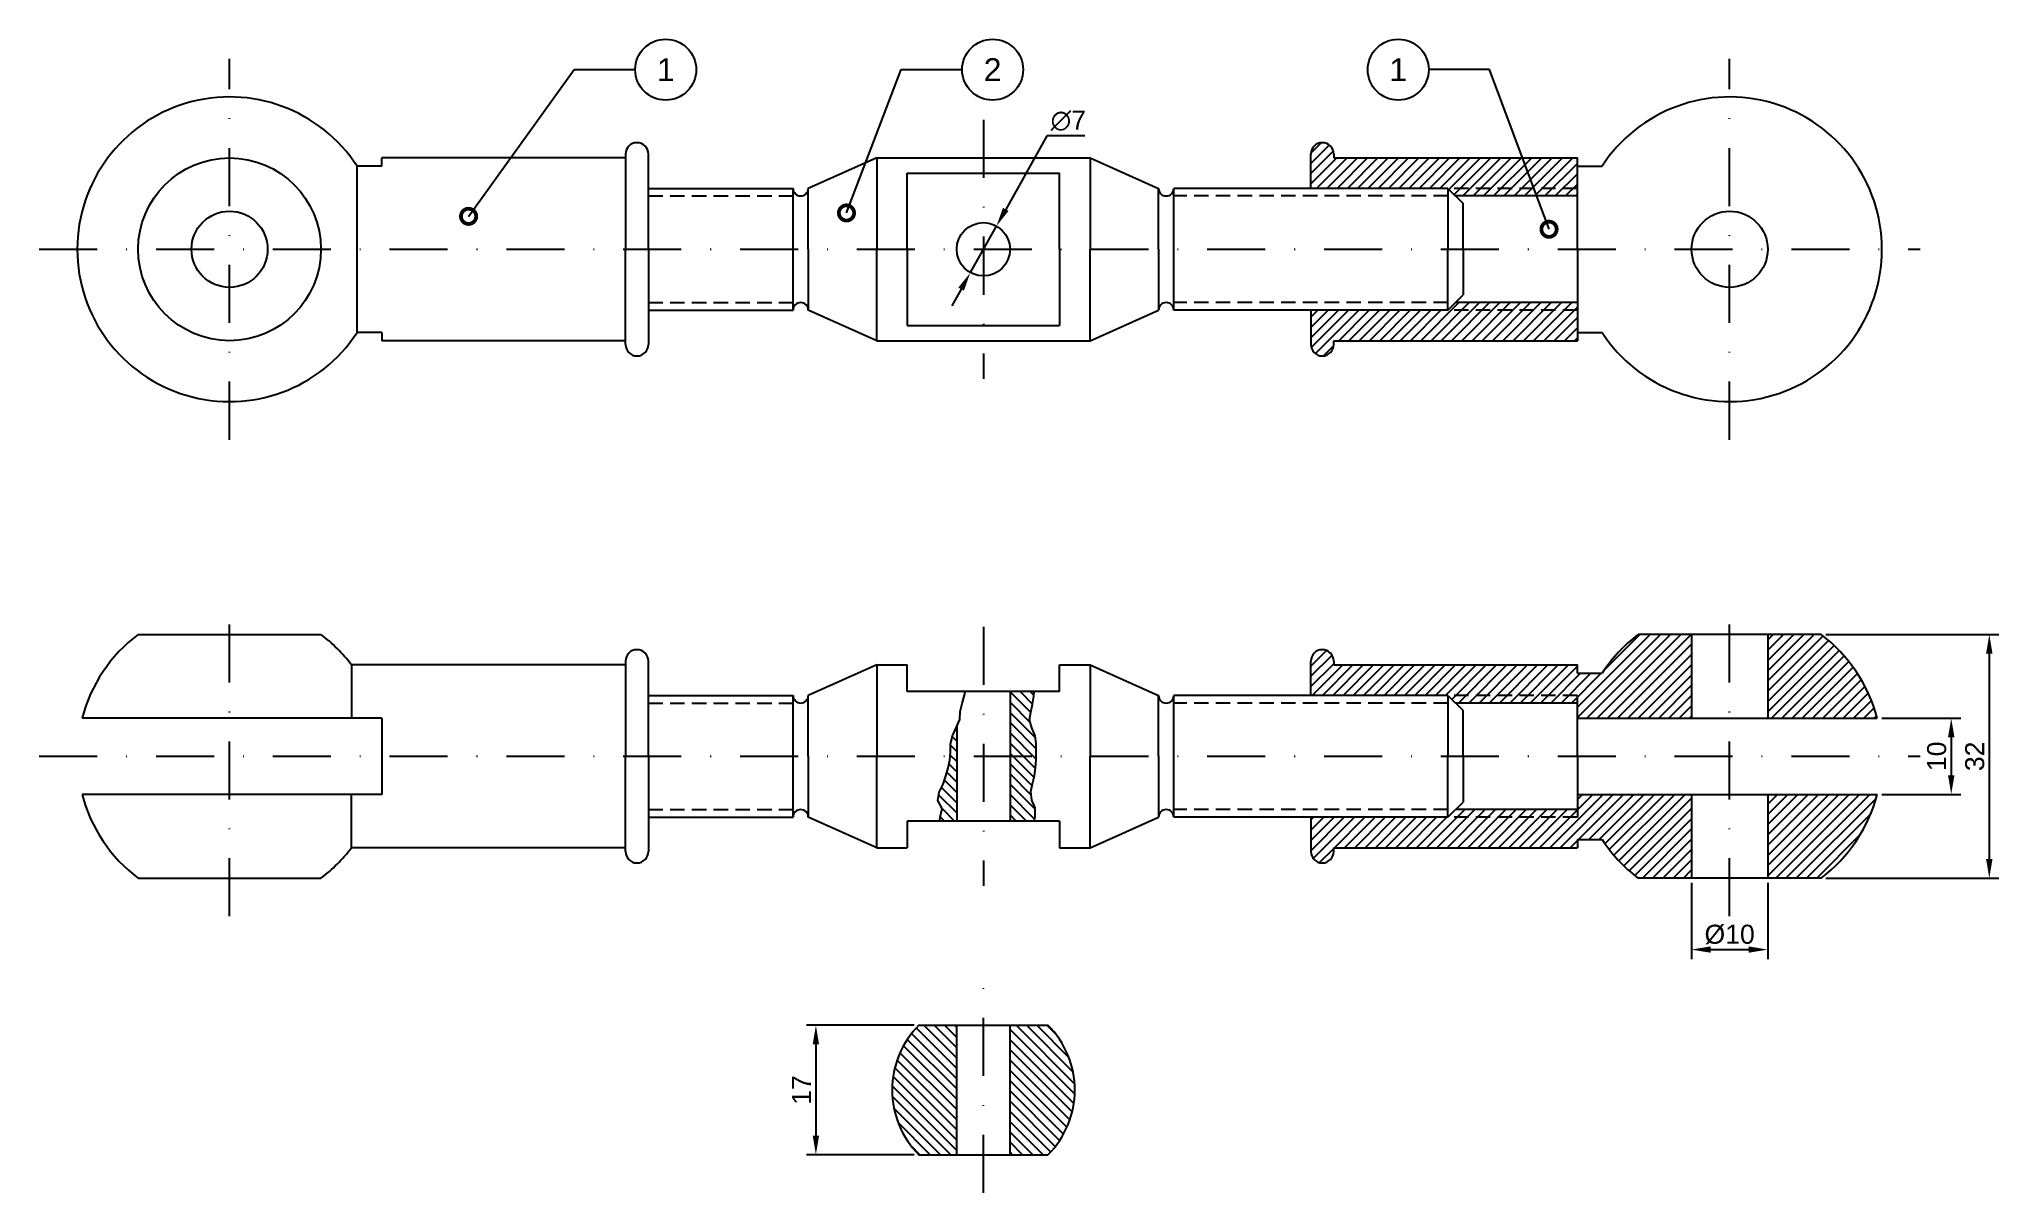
# Model space of a CAD drawing. Header units: millimetres. Extents: x -23 to 234, y 14 to 166.
import ezdxf
from ezdxf import colors
from ezdxf.entities.mleader import LeaderData, LeaderLine
from ezdxf.enums import TextEntityAlignment as Align
from ezdxf.math import Vec2, Vec3

# ---------------------------------------------------------------- set-up
doc = ezdxf.new("R2010")
doc.units = ezdxf.units.MM
doc.header["$LTSCALE"] = 0.3
doc.linetypes.add('DASHDOTX2', pattern=[50.8, 25.4, -12.7, 0, -12.7])
doc.linetypes.add('HIDDEN', pattern=[9.525, 6.35, -3.175])
for name, color, linetype in [('centro', 42, 'DASHDOTX2'), ('contorno', 5, 'Continuous'), ('cotas', 7, 'Continuous'), ('hachura', 103, 'Continuous'), ('tracejado', 253, 'HIDDEN')]:
    doc.layers.add(name, color=color, linetype=linetype)
doc.styles.get("Standard").update_dxf_attribs({"font": 'arial.ttf'})
doc.dimstyles.new('Annotative', dxfattribs={"dimscale": 0, "dimtxt": 2.5, "dimasz": 2.5, "dimexe": 1.25, "dimexo": 0.625, "dimtad": 1, "dimtoh": 1, "dimtxsty": 'Standard', "dimcen": 2.5, "dimclrt": 3, "dimadec": 0, "dimazin": 0, "dimtfac": 1, "dimtmove": 0, "dimatfit": 3, "dimfxl": 1, "dimarcsym": 0})

# ---------------------------------------------------------------- blocks, each defined once
blk = doc.blocks.new('*D1')
at = {"layer": 'cotas', "color": 0, "lineweight": -2, "transparency": 16777216}
for p, q in [((91.87, 36.17), (77.71, 36.17)), ((78.96, 33.67), (78.96, 21.67)), ((91.87, 19.17), (77.71, 19.17))]:
    blk.add_line(p, q, dxfattribs=at)
at = {"layer": 'cotas', "color": 0, "transparency": 16777216}
for points in [[(78.55, 33.67), (79.38, 33.67), (78.96, 36.17)], [(78.55, 21.67), (79.38, 21.67), (78.96, 19.17)]]:
    blk.add_solid(points, dxfattribs=at)
at = {"layer": 'Defpoints', "color": 0, "transparency": 16777216}
for p in [(92.49, 36.17), (78.96, 19.17), (92.49, 19.17)]:
    blk.add_point(p, dxfattribs=at)
at = {"layer": 'cotas', "color": 3, "transparency": 16777216, "insert": (77.08, 27.67), "char_height": 2.5, "attachment_point": 5, "rotation": 90}
blk.add_mtext('17', dxfattribs=at)
blk = doc.blocks.new('*D2')
at = {"layer": 'cotas', "color": 0, "lineweight": -2, "transparency": 16777216}
for p, q in [((193.96, 54.87), (193.96, 44.86)), ((203.96, 54.87), (203.96, 44.86)), ((196.46, 46.11), (201.46, 46.11))]:
    blk.add_line(p, q, dxfattribs=at)
at = {"layer": 'cotas', "color": 0, "transparency": 16777216}
for points in [[(196.46, 46.53), (196.46, 45.7), (193.96, 46.11)], [(201.46, 46.53), (201.46, 45.7), (203.96, 46.11)]]:
    blk.add_solid(points, dxfattribs=at)
at = {"layer": 'Defpoints', "color": 0, "transparency": 16777216}
for p in [(193.96, 55.49), (203.96, 55.49), (203.96, 46.11)]:
    blk.add_point(p, dxfattribs=at)
at = {"layer": 'cotas', "color": 3, "transparency": 16777216, "insert": (198.96, 48.08), "char_height": 2.5, "attachment_point": 5}
blk.add_mtext('%%C10', dxfattribs=at)
blk = doc.blocks.new('*D3')
at = {"layer": 'cotas', "color": 0, "lineweight": -2, "transparency": 16777216}
for p, q in [((218.95, 76.49), (229.31, 76.49)), ((228.06, 73.99), (228.06, 68.99)), ((218.95, 66.49), (229.31, 66.49))]:
    blk.add_line(p, q, dxfattribs=at)
at = {"layer": 'cotas', "color": 0, "transparency": 16777216}
for points in [[(227.64, 73.99), (228.48, 73.99), (228.06, 76.49)], [(227.64, 68.99), (228.48, 68.99), (228.06, 66.49)]]:
    blk.add_solid(points, dxfattribs=at)
at = {"layer": 'Defpoints', "color": 0, "transparency": 16777216}
for p in [(218.33, 76.49), (218.33, 66.49), (228.06, 66.49)]:
    blk.add_point(p, dxfattribs=at)
at = {"layer": 'cotas', "color": 3, "transparency": 16777216, "insert": (226.16, 71.49), "char_height": 2.5, "attachment_point": 5, "rotation": 90}
blk.add_mtext('10', dxfattribs=at)
blk = doc.blocks.new('*D4')
at = {"layer": 'cotas', "color": 0, "lineweight": -2, "transparency": 16777216}
for p, q in [((211.59, 87.49), (234.31, 87.49)), ((233.06, 84.99), (233.06, 57.99)), ((211.59, 55.49), (234.31, 55.49))]:
    blk.add_line(p, q, dxfattribs=at)
at = {"layer": 'cotas', "color": 0, "transparency": 16777216}
for points in [[(232.64, 84.99), (233.48, 84.99), (233.06, 87.49)], [(232.64, 57.99), (233.48, 57.99), (233.06, 55.49)]]:
    blk.add_solid(points, dxfattribs=at)
at = {"layer": 'Defpoints', "color": 0, "transparency": 16777216}
for p in [(210.96, 87.49), (210.96, 55.49), (233.06, 55.49)]:
    blk.add_point(p, dxfattribs=at)
at = {"layer": 'cotas', "color": 3, "transparency": 16777216, "insert": (231.16, 71.49), "char_height": 2.5, "attachment_point": 5, "rotation": 90}
blk.add_mtext('32', dxfattribs=at)
blk = doc.blocks.new('*D5')
at = {"layer": 'cotas', "color": 0, "lineweight": -2, "transparency": 16777216}
for p, q in [((109.3, 152.98), (103.89, 143.31)), ((114.28, 152.98), (109.3, 152.98)), ((99.25, 135.01), (102.67, 141.12)), ((98.03, 132.83), (96.81, 130.65))]:
    blk.add_line(p, q, dxfattribs=at)
at = {"layer": 'cotas', "color": 0, "transparency": 16777216}
for points in [[(103.53, 143.51), (104.26, 143.1), (102.67, 141.12)], [(97.67, 133.04), (98.4, 132.63), (99.25, 135.01)]]:
    blk.add_solid(points, dxfattribs=at)
at = {"layer": 'Defpoints', "color": 0, "transparency": 16777216}
for p in [(102.67, 141.12), (99.25, 135.01)]:
    blk.add_point(p, dxfattribs=at)
at = {"layer": 'cotas', "color": 3, "transparency": 16777216, "insert": (112.11, 154.95), "char_height": 2.5, "attachment_point": 5}
blk.add_mtext('∅7', dxfattribs=at)
blk = doc.blocks.new('_TagCircle')
at = {"color": 0, "linetype": 'ByBlock', "lineweight": -2, "transparency": 16777216}
blk.add_circle((0, 0), 4, dxfattribs=at)
at = {"layer": 'cotas', "color": 0, "transparency": 16777216}
blk.add_attdef('TAGNUMBER', text='', height=3, dxfattribs=at).set_placement((0, -1.5), align=Align.CENTER)
blk = doc.blocks.new('_DotSmall')
at = {"color": 0, "linetype": 'ByBlock', "const_width": 0.5}
blk.add_lwpolyline([(-0.0625, 0, 1), (0.0625, 0, 1)], format="xyb", close=True, dxfattribs=at)

msp = doc.modelspace()

# ---------------------------------------------------------------- hatches: boundary and pattern name
at = {"layer": 'hachura'}
h = msp.add_hatch(dxfattribs=at)
h.set_pattern_fill('ANSI31', color=256, scale=0.3)
h.paths.add_polyline_path([(178.963, 150.069), (146.963, 150.069), (146.963, 150.569, 0.4142136), (145.463, 152.069, 0.4142136), (143.963, 150.569), (143.963, 146.069), (161.963, 146.069), (178.963, 146.069)])
h.paths.add_polyline_path([(178.963, 146.069), (161.963, 146.069), (162.963, 145.069), (178.963, 145.069)])
h.paths.add_polyline_path([(178.963, 131.069), (162.963, 131.069), (161.963, 130.069), (178.963, 130.069)])
h.paths.add_polyline_path([(178.963, 130.069), (161.963, 130.069), (143.963, 130.069), (143.963, 125.569, 0.4142136), (145.463, 124.069, 0.4142136), (146.963, 125.569), (146.963, 126.069), (178.963, 126.069)])
h = msp.add_hatch(dxfattribs=at)
h.set_pattern_fill('ANSI31', color=256, scale=0.3)
h.paths.add_polyline_path([(193.963, 87.491), (186.963, 87.491, 0.0878214), (182.2, 82.399), (178.963, 82.399), (178.963, 83.491), (146.963, 83.491), (146.963, 83.991, 0.4142136), (145.463, 85.491, 0.4142136), (143.963, 83.991), (143.963, 79.491), (161.963, 79.491), (178.963, 79.491), (178.963, 76.491), (193.963, 76.491)])
h.paths.add_polyline_path([(178.963, 79.491), (161.963, 79.491), (162.963, 78.491), (178.963, 78.491)], flags=17)
h.paths.add_polyline_path([(210.963, 87.491), (203.963, 87.491), (203.963, 76.491), (218.328, 76.491, 0.1702712)])
h.paths.add_polyline_path([(218.328, 66.491), (203.963, 66.491), (203.963, 55.491), (210.963, 55.491, 0.1702712)])
h.paths.add_polyline_path([(193.963, 66.491), (178.963, 66.491), (178.963, 63.491), (161.963, 63.491), (143.963, 63.491), (143.963, 58.991, 0.4142136), (145.463, 57.491, 0.4142136), (146.963, 58.991), (146.963, 59.491), (178.963, 59.491), (178.963, 60.582), (182.2, 60.582, 0.0878214), (186.963, 55.491), (193.963, 55.491)])
h.paths.add_polyline_path([(178.963, 64.491), (162.963, 64.491), (161.963, 63.491), (178.963, 63.491)], flags=17)
h = msp.add_hatch(dxfattribs=at)
h.set_pattern_fill('ANSI31', color=256, scale=0.3, angle=90)
h.set_pattern_definition([(135, (0, -25.7223), (-0.673519, -0.673519), [])])
h.paths.add_polyline_path([(107.741, 74.192), (107.342, 75.228), (107.023, 76.264), (107.183, 77.299), (107.422, 78.335), (107.582, 79.371), (107.63, 79.991), (104.463, 79.991), (104.463, 71.491), (107.901, 71.491), (107.901, 73.156)])
h.paths.add_polyline_path([(107.662, 68.934), (107.821, 69.97), (107.901, 71.085), (107.901, 71.491), (104.463, 71.491), (104.463, 62.991), (107.648, 62.991), (107.741, 63.596), (107.741, 64.711), (107.342, 65.747), (107.183, 66.862), (107.422, 67.898)])
h.paths.add_polyline_path([(97.463, 75.45), (97.368, 75.228), (96.889, 74.192), (96.65, 73.077), (96.65, 72.041), (96.607, 71.491), (97.463, 71.491)])
h.paths.add_polyline_path([(97.463, 71.491), (96.607, 71.491), (96.57, 71.005), (96.331, 69.97), (96.011, 68.934), (95.692, 67.819), (95.134, 66.783), (94.974, 65.667), (95.533, 64.632), (95.293, 63.516), (95.253, 62.991), (97.463, 62.991)])
h = msp.add_hatch(dxfattribs=at)
h.set_pattern_fill('ANSI31', color=256, scale=0.3, angle=90)
h.set_pattern_definition([(135, (0, -16.1661), (-0.673519, -0.673519), [])])
h.paths.add_polyline_path([(92.493, 36.174, 0.1993636), (88.963, 27.674), (97.463, 27.674), (97.463, 36.174)])
h.paths.add_polyline_path([(88.963, 27.674, 0.1993636), (92.493, 19.174), (97.463, 19.174), (97.463, 27.674)])
h.paths.add_polyline_path([(104.463, 27.674), (104.463, 19.174), (109.434, 19.174, 0.1993636), (112.963, 27.674)])
h.paths.add_polyline_path([(104.463, 36.174), (104.463, 27.674), (112.963, 27.674, 0.1993636), (109.434, 36.174)])

# ---------------------------------------------------------------- linework, layer by layer
at = {"layer": 'centro'}
for p, q in [((1.963, 113.069), (1.963, 163.069)), ((198.963, 113.069), (198.963, 163.069)), ((100.963, 155.069), (100.963, 121.069)), ((-23.037, 138.069), (223.963, 138.069)), ((1.963, 50.491), (1.963, 92.491)), ((198.963, 50.491), (198.963, 92.491)), ((100.963, 88.491), (100.963, 54.491)), ((-23.037, 71.491), (223.963, 71.491)), ((100.963, 14.174), (100.963, 41.174))]:
    msp.add_line(p, q, dxfattribs=at)
at = {"layer": 'contorno'}
for p, q in [((55.463, 152.069), (55.463, 152.069)), ((145.463, 152.069), (145.463, 152.069)), ((53.963, 150.069), (21.963, 150.069)), ((21.963, 148.977), (21.963, 150.069)), ((53.963, 150.569), (53.963, 138.069)), ((56.963, 138.069), (56.963, 150.569)), ((86.963, 150.069), (77.963, 146.069)), ((86.963, 150.069), (114.963, 150.069)), ((86.963, 150.069), (86.963, 138.069)), ((114.963, 150.069), (123.963, 146.069)), ((114.963, 150.069), (114.963, 138.069)), ((143.963, 146.069), (143.963, 150.569)), ((146.963, 150.569), (146.963, 150.069)), ((146.963, 150.069), (178.963, 150.069)), ((178.963, 138.069), (178.963, 150.069)), ((18.726, 127.16), (18.726, 148.977)), ((21.963, 148.977), (18.726, 148.977)), ((90.963, 138.069), (90.963, 148.069)), ((90.963, 148.069), (110.963, 148.069)), ((110.963, 138.069), (110.963, 148.069)), ((178.963, 148.977), (182.2, 148.977)), ((56.963, 146.069), (75.963, 146.069)), ((75.963, 130.069), (75.963, 146.069)), ((77.963, 138.069), (77.963, 146.069)), ((123.963, 138.069), (123.963, 146.069)), ((161.963, 146.069), (125.963, 146.069)), ((125.963, 130.069), (125.963, 146.069)), ((161.963, 146.069), (163.963, 144.069)), ((161.963, 146.069), (161.963, 138.069)), ((178.963, 145.069), (162.963, 145.069)), ((163.963, 138.069), (163.963, 144.069)), ((53.963, 125.569), (53.963, 138.069)), ((56.963, 138.069), (56.963, 125.569)), ((77.963, 138.069), (77.963, 130.069)), ((86.963, 126.069), (86.963, 138.069)), ((90.963, 138.069), (90.963, 128.069)), ((110.963, 138.069), (110.963, 128.069)), ((114.963, 126.069), (114.963, 138.069)), ((123.963, 138.069), (123.963, 130.069)), ((161.963, 130.069), (161.963, 138.069)), ((163.963, 138.069), (163.963, 132.069)), ((178.963, 138.069), (178.963, 126.069)), ((161.963, 130.069), (163.963, 132.069)), ((56.963, 130.069), (75.963, 130.069)), ((86.963, 126.069), (77.963, 130.069)), ((114.963, 126.069), (123.963, 130.069)), ((161.963, 130.069), (125.963, 130.069)), ((143.963, 130.069), (143.963, 125.569)), ((178.963, 131.069), (162.963, 131.069)), ((21.963, 127.16), (18.726, 127.16)), ((21.963, 127.16), (21.963, 126.069)), ((90.963, 128.069), (110.963, 128.069)), ((178.963, 127.16), (182.2, 127.16)), ((53.963, 126.069), (21.963, 126.069)), ((55.463, 124.069), (55.463, 124.069)), ((86.963, 126.069), (114.963, 126.069)), ((145.463, 124.069), (145.463, 124.069)), ((146.963, 126.069), (178.963, 126.069)), ((146.963, 125.569), (146.963, 126.069)), ((-10.037, 87.491), (13.963, 87.491)), ((55.463, 85.491), (55.463, 85.491)), ((145.463, 85.491), (145.463, 85.491)), ((210.963, 87.491), (186.963, 87.491)), ((193.963, 87.491), (193.963, 76.491)), ((203.963, 87.491), (203.963, 76.491)), ((53.963, 83.491), (17.963, 83.491)), ((17.963, 83.491), (17.963, 76.491)), ((53.963, 83.991), (53.963, 71.491)), ((56.963, 71.491), (56.963, 83.991)), ((86.963, 83.491), (77.963, 79.491)), ((86.963, 83.491), (90.963, 83.491)), ((86.963, 83.491), (86.963, 71.491)), ((90.963, 79.991), (90.963, 83.491)), ((110.963, 79.991), (110.963, 83.491)), ((110.963, 83.491), (114.963, 83.491)), ((114.963, 83.491), (123.963, 79.491)), ((114.963, 83.491), (114.963, 71.491)), ((143.963, 79.491), (143.963, 83.991)), ((146.963, 83.991), (146.963, 83.491)), ((146.963, 83.491), (178.963, 83.491)), ((178.963, 82.399), (178.963, 83.491)), ((178.963, 82.399), (182.2, 82.399)), ((110.963, 79.991), (90.963, 79.991)), ((104.463, 79.991), (104.463, 62.991)), ((56.963, 79.491), (75.963, 79.491)), ((75.963, 63.491), (75.963, 79.491)), ((77.963, 71.491), (77.963, 79.491)), ((123.963, 71.491), (123.963, 79.491)), ((161.963, 79.491), (125.963, 79.491)), ((125.963, 63.491), (125.963, 79.491)), ((161.963, 79.491), (163.963, 77.491)), ((161.963, 79.491), (161.963, 71.491)), ((178.963, 78.491), (162.963, 78.491)), ((163.963, 71.491), (163.963, 77.491)), ((178.963, 71.491), (178.963, 79.491)), ((21.963, 76.491), (-17.402, 76.491)), ((21.963, 76.491), (21.963, 66.491)), ((97.463, 75.45), (97.463, 62.991)), ((178.963, 76.491), (218.328, 76.491)), ((53.963, 58.991), (53.963, 71.491)), ((56.963, 71.491), (56.963, 58.991)), ((77.963, 71.491), (77.963, 63.491)), ((86.963, 59.491), (86.963, 71.491)), ((114.963, 59.491), (114.963, 71.491)), ((123.963, 71.491), (123.963, 63.491)), ((161.963, 63.491), (161.963, 71.491)), ((163.963, 71.491), (163.963, 65.491)), ((178.963, 71.491), (178.963, 63.491)), ((21.963, 66.491), (-17.402, 66.491)), ((17.963, 59.491), (17.963, 66.491)), ((161.963, 63.491), (163.963, 65.491)), ((178.963, 64.491), (162.963, 64.491)), ((178.963, 66.491), (218.328, 66.491)), ((193.963, 66.491), (193.963, 55.491)), ((203.963, 66.491), (203.963, 55.491)), ((56.963, 63.491), (75.963, 63.491)), ((86.963, 59.491), (77.963, 63.491)), ((90.963, 62.991), (90.963, 59.491)), ((110.963, 62.991), (90.963, 62.991)), ((110.963, 62.991), (110.963, 59.491)), ((114.963, 59.491), (123.963, 63.491)), ((161.963, 63.491), (125.963, 63.491)), ((143.963, 63.491), (143.963, 58.991)), ((53.963, 59.491), (17.963, 59.491)), ((86.963, 59.491), (90.963, 59.491)), ((110.963, 59.491), (114.963, 59.491)), ((146.963, 59.491), (178.963, 59.491)), ((146.963, 58.991), (146.963, 59.491)), ((178.963, 60.582), (182.2, 60.582)), ((178.963, 60.582), (178.963, 59.491)), ((55.463, 57.491), (55.463, 57.491)), ((145.463, 57.491), (145.463, 57.491)), ((-10.037, 55.491), (13.963, 55.491)), ((210.963, 55.491), (186.963, 55.491)), ((92.493, 36.174), (109.434, 36.174)), ((97.463, 19.174), (97.463, 36.174)), ((104.463, 19.174), (104.463, 36.174)), ((92.493, 19.174), (109.434, 19.174))]:
    msp.add_line(p, q, dxfattribs=at)
for centre, radius in [((1.963, 138.069), 12), ((1.963, 138.069), 5), ((100.963, 138.069), 3.5), ((198.963, 138.069), 5)]:
    msp.add_circle(centre, radius, dxfattribs=at)
for centre, radius, start, end in [((1.963, 138.069), 20, 33.05444, 326.94556), ((198.963, 138.069), 20, 213.05444, 146.94556), ((55.463, 150.569), 1.5, 90, 180), ((55.463, 150.569), 1.5, 0, 90), ((145.463, 150.569), 1.5, 90, 180), ((145.463, 150.569), 1.5, 0, 90), ((76.963, 146.069), 1, 180, 0), ((124.963, 146.069), 1, 180, 0), ((76.963, 130.069), 1, 0, 180), ((124.963, 130.069), 1, 0, 180), ((55.463, 125.569), 1.5, 180, 270), ((55.463, 125.569), 1.5, 270, 0), ((145.463, 125.569), 1.5, 180, 270), ((145.463, 125.569), 1.5, 270, 0), ((1.963, 71.491), 20, 126.8699, 165.52249), ((1.963, 71.491), 20, 36.8699, 53.1301), ((55.463, 83.991), 1.5, 90, 180), ((55.463, 83.991), 1.5, 0, 90), ((145.463, 83.991), 1.5, 90, 180), ((145.463, 83.991), 1.5, 0, 90), ((198.963, 71.491), 20, 126.8699, 146.94556), ((198.963, 71.491), 20, 14.47751, 53.1301), ((76.963, 79.491), 1, 180, 0), ((124.963, 79.491), 1, 180, 0), ((1.963, 71.491), 20, 194.47751, 233.1301), ((76.963, 63.491), 1, 0, 180), ((124.963, 63.491), 1, 0, 180), ((198.963, 71.491), 20, 306.8699, 345.52249), ((1.963, 71.491), 20, 306.8699, 323.1301), ((198.963, 71.491), 20, 213.05444, 233.1301), ((55.463, 58.991), 1.5, 180, 270), ((55.463, 58.991), 1.5, 270, 0), ((145.463, 58.991), 1.5, 180, 270), ((145.463, 58.991), 1.5, 270, 0), ((100.963, 27.674), 12, 134.90053, 225.09947), ((100.963, 27.674), 12, 314.90053, 45.09947)]:
    msp.add_arc(centre, radius, start, end, dxfattribs=at)
at = {"layer": 'hachura'}
for p, q in [((98.485, 79.53), (98.569, 79.991)), ((107.582, 79.371), (107.63, 79.991)), ((97.847, 76.343), (97.926, 77.379)), ((97.926, 77.379), (98.166, 78.415)), ((98.166, 78.415), (98.485, 79.53)), ((107.023, 76.264), (107.183, 77.299)), ((107.183, 77.299), (107.422, 78.335)), ((107.422, 78.335), (107.582, 79.371)), ((96.889, 74.192), (97.368, 75.228)), ((97.368, 75.228), (97.847, 76.343)), ((107.342, 75.228), (107.023, 76.264)), ((107.741, 74.192), (107.342, 75.228)), ((96.65, 73.077), (96.889, 74.192)), ((96.65, 72.041), (96.65, 73.077)), ((107.901, 73.156), (107.741, 74.192)), ((107.901, 71.085), (107.901, 73.156)), ((96.011, 68.934), (96.331, 69.97)), ((96.331, 69.97), (96.57, 71.005)), ((96.57, 71.005), (96.65, 72.041)), ((107.662, 68.934), (107.821, 69.97)), ((107.821, 69.97), (107.901, 71.085)), ((95.134, 66.783), (95.692, 67.819)), ((95.692, 67.819), (96.011, 68.934)), ((107.183, 66.862), (107.422, 67.898)), ((107.422, 67.898), (107.662, 68.934)), ((94.974, 65.667), (95.134, 66.783)), ((95.533, 64.632), (94.974, 65.667)), ((95.293, 63.516), (95.533, 64.632)), ((107.342, 65.747), (107.183, 66.862)), ((107.741, 64.711), (107.342, 65.747)), ((107.741, 63.596), (107.741, 64.711)), ((95.253, 62.991), (95.293, 63.516)), ((107.648, 62.991), (107.741, 63.596))]:
    msp.add_line(p, q, dxfattribs=at)
at = {"layer": 'tracejado'}
for p, q in [((56.963, 145.069), (75.963, 145.069)), ((161.963, 145.069), (125.963, 145.069)), ((178.963, 146.069), (161.963, 146.069)), ((56.963, 131.069), (75.963, 131.069)), ((161.963, 131.069), (125.963, 131.069)), ((178.963, 130.069), (161.963, 130.069)), ((56.963, 78.491), (75.963, 78.491)), ((161.963, 78.491), (125.963, 78.491)), ((178.963, 79.491), (161.963, 79.491)), ((56.963, 64.491), (75.963, 64.491)), ((161.963, 64.491), (125.963, 64.491)), ((178.963, 63.491), (161.963, 63.491))]:
    msp.add_line(p, q, dxfattribs=at)

# ---------------------------------------------------------------- dimensions: what is measured, and where the dimension line sits
at = {"layer": 'cotas'}
dim = msp.add_diameter_dim_2p(p1=(99.255, 135.014), p2=(102.672, 141.123), dimstyle='Annotative', dxfattribs=at)
dim.commit()
dim.dimension.update_dxf_attribs({"geometry": '*D5', "text_midpoint": (112.105, 152.975), "dimtype": 163})
for base, p1, p2, picture, middle in [((233.059, 55.491), (210.963, 87.491), (210.963, 55.491), '*D4', (231.156, 71.491)), ((228.059, 66.491), (218.328, 76.491), (218.328, 66.491), '*D3', (226.157, 71.491)), ((78.963, 19.174), (92.493, 36.174), (92.493, 19.174), '*D1', (77.083, 27.674))]:
    dim = msp.add_linear_dim(base=base, p1=p1, p2=p2, angle=90, dimstyle='Annotative', dxfattribs=at)
    dim.commit()
    dim.dimension.update_dxf_attribs({"geometry": picture, "text_midpoint": middle})
dim = msp.add_linear_dim(base=(203.963, 46.114), p1=(193.963, 55.491), p2=(203.963, 55.491), text='%%C<>', dimstyle='Annotative', dxfattribs=at)
dim.commit()
dim.dimension.update_dxf_attribs({"geometry": '*D2', "text_midpoint": (198.963, 48.085)})

# ---------------------------------------------------------------- leaders
ml = msp.add_multileader_block('Standard', dxfattribs=at)
ml.set_content('_TagCircle', color=256)
ml.set_attribute('TAGNUMBER', '1', width=0)
ml.set_leader_properties()
ml.set_arrow_properties(name='DOTSMALL')
ml.build(insert=Vec2(0, 0))
ctx = ml.context
ctx.base_point, ctx.plane_origin = Vec3(55.24, 161.657), Vec3(33.352, 142.395)
notes = []
notes.append((ctx, [(0, (1, 1, 0), (47.24, 161.657), (1, 0), 8, [(0, [(33.352, 142.395)], 0, [])])]))
ctx.block.insert = Vec3(59.24, 161.657)
ml = msp.add_multileader_block('Standard', dxfattribs=at)
ml.set_content('_TagCircle', color=256)
ml.set_attribute('TAGNUMBER', '2', width=0)
ml.set_leader_properties()
ml.set_arrow_properties(name='DOTSMALL')
ml.build(insert=Vec2(0, 0))
ctx = ml.context
ctx.base_point, ctx.plane_origin = Vec3(98.172, 161.657), Vec3(82.981, 142.84)
notes.append((ctx, [(0, (1, 1, 0), (90.172, 161.657), (1, 0), 8, [(0, [(82.981, 142.84)], 0, [])])]))
ctx.block.insert = Vec3(102.172, 161.657)
ml = msp.add_multileader_block('Standard', dxfattribs=at)
ml.set_content('_TagCircle', color=256)
ml.set_attribute('TAGNUMBER', '1', width=0)
ml.set_leader_properties()
ml.set_arrow_properties(name='DOTSMALL')
ml.build(insert=Vec2(0, 0))
ctx = ml.context
ctx.base_point, ctx.plane_origin = Vec3(151.438, 161.657), Vec3(175.241, 140.701)
notes.append((ctx, [(0, (1, 1, 0), (167.438, 161.657), (-1, 0), 8, [(0, [(175.241, 140.701)], 0, [])])]))
ctx.block.insert = Vec3(155.438, 161.657)
for ctx, leaders in notes:
    for number, flags, end, landing, length, lines in leaders:
        leader = LeaderData()
        leader.index, (leader.has_last_leader_line, leader.has_dogleg_vector, leader.attachment_direction) = number, flags
        leader.last_leader_point, leader.dogleg_vector, leader.dogleg_length = Vec3(end), Vec3(landing), length
        for number, points, colour, breaks in lines:
            line = LeaderLine()
            line.index, line.vertices, line.color, line.breaks = number, Vec3.list(points), colors.encode_raw_color(colour), breaks
            leader.lines.append(line)
        ctx.leaders.append(leader)

doc.saveas('drawing.dxf')
